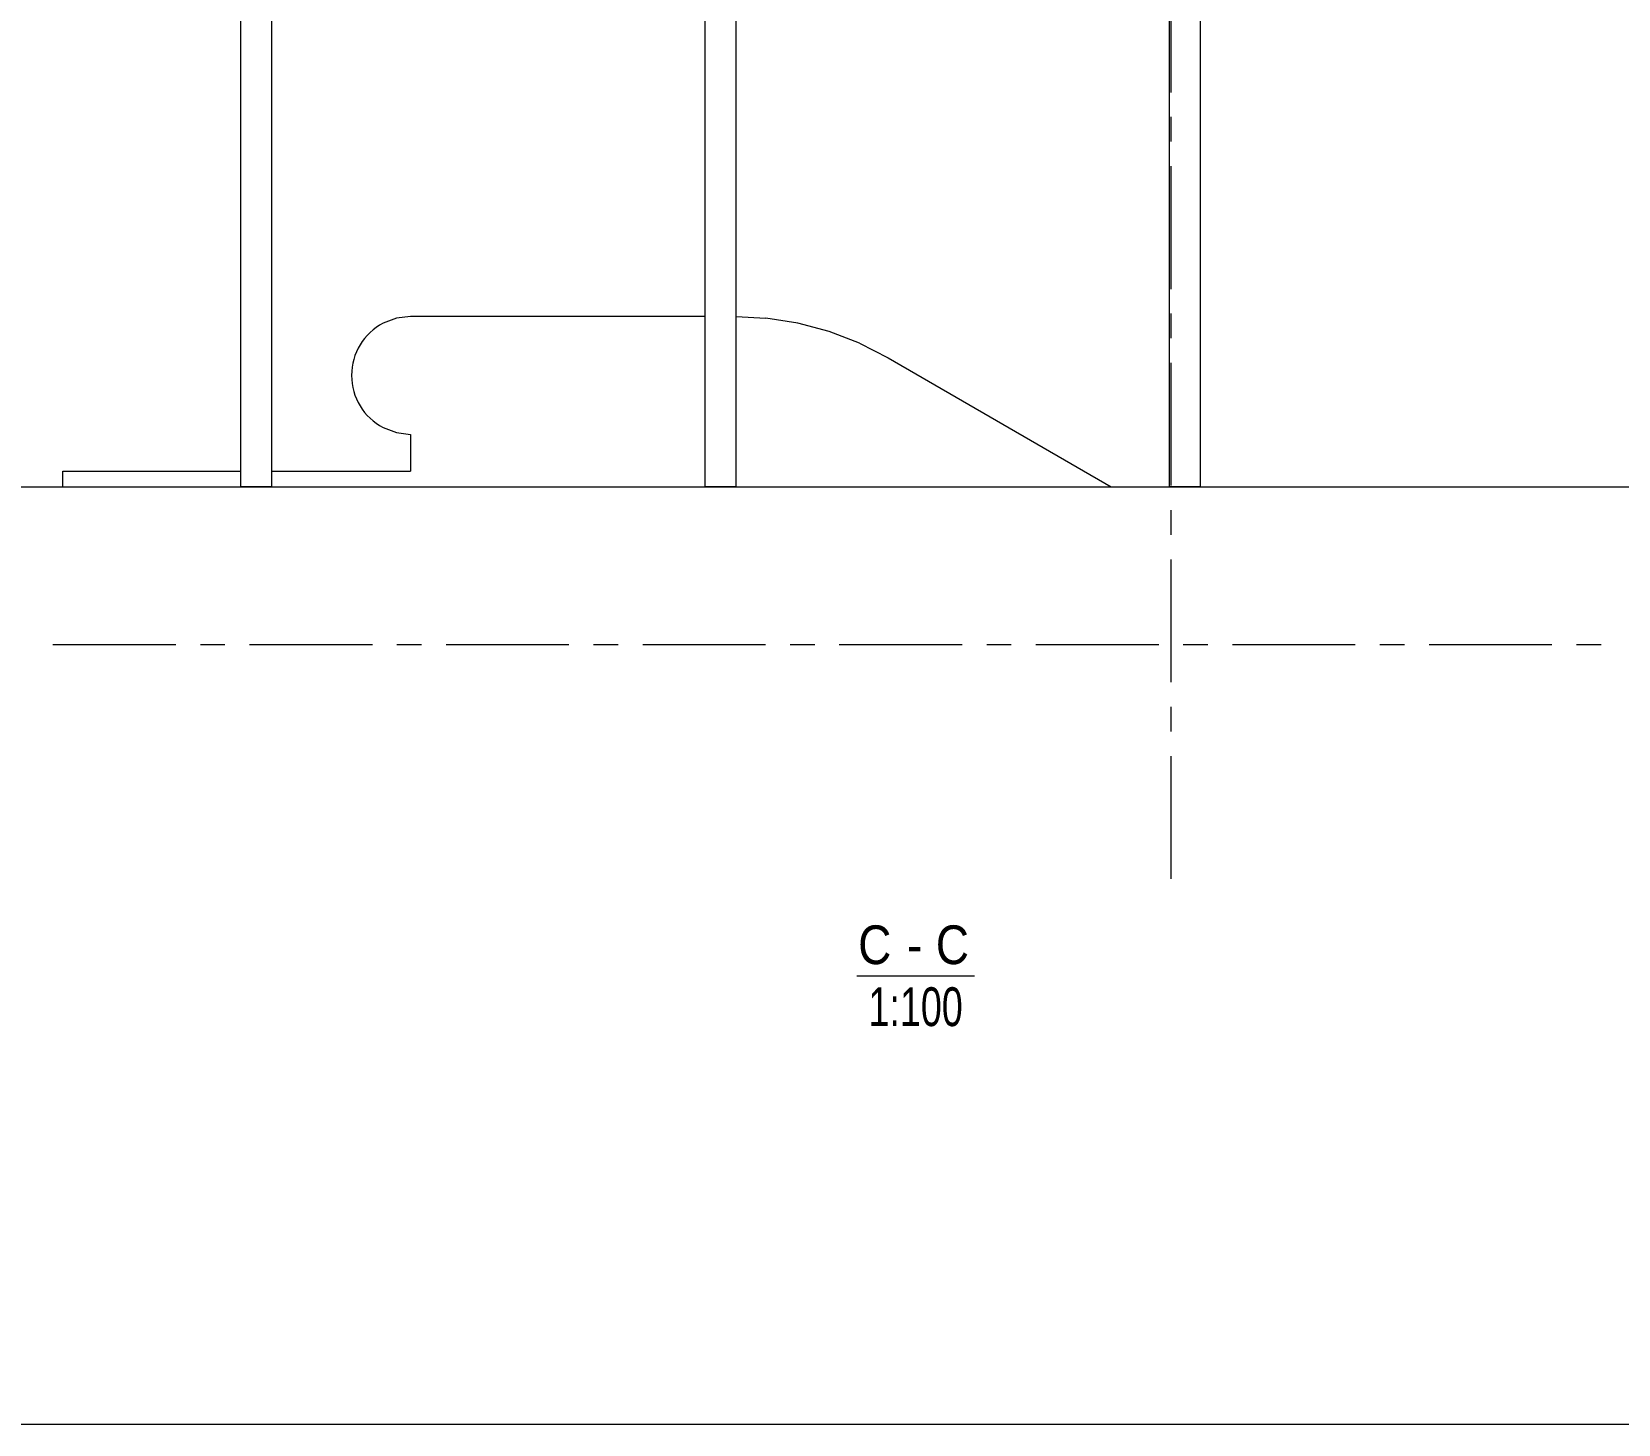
# Model space of a CAD drawing. Header units: millimetres. Extents: x -220592 to 404889, y -217665 to 38245.
# Drawn here: x -878.5 to -776, y -1594.5 to -1504.5 of the extents above; entities that cross this region are included whole.
import ezdxf

# ---------------------------------------------------------------- set-up
doc = ezdxf.new("R2010")
doc.units = ezdxf.units.MM
doc.linetypes.add('XKITLINE00', pattern=[0])
doc.layers.add('000 - 0_HIDE_OBJ_FRAMING_DEF_SUB_1', color=7, linetype='Continuous')
for name, color, linetype, lineweight in [('DrawingSheet', 7, 'Continuous', 0), ('OtherObjectType', 7, 'Continuous', 0), ('S-GRID', 7, 'Continuous', 0)]:
    doc.layers.add(name, color=color, linetype=linetype, lineweight=lineweight)
doc.styles.add('ARIAL', font='arial.ttf')
doc.styles.add('ARIAL_NARROW', font='ARIALN.TTF')

# ---------------------------------------------------------------- blocks, each defined once
blk = doc.blocks.new('*A3767')
at = {"layer": 'DrawingSheet', "color": 7, "linetype": 'XKITLINE00', "lineweight": 0}
blk.add_line((-211.572505, -185.374631), (1458.427495, -185.374631), dxfattribs=at)
blk = doc.blocks.new('*A5173')
at = {"layer": 'S-GRID', "color": 7, "linetype": 'XKITLINE00', "lineweight": 0}
for p, q in [((-65.982288, -124.823645), (-58.044788, -124.823645)), ((-56.457288, -124.823645), (-54.869788, -124.823645)), ((-53.282288, -124.823645), (-45.344788, -124.823645)), ((-43.757288, -124.823645), (-42.169788, -124.823645)), ((-40.582288, -124.823645), (-32.644788, -124.823645)), ((-31.057288, -124.823645), (-29.469788, -124.823645)), ((-27.882288, -124.823645), (-19.944788, -124.823645)), ((-18.357288, -124.823645), (-16.769788, -124.823645)), ((-15.182288, -124.823645), (-7.244788, -124.823645)), ((-5.657288, -124.823645), (-4.069788, -124.823645)), ((-2.482288, -124.823645), (5.455212, -124.823645)), ((7.042712, -124.823645), (8.630212, -124.823645)), ((10.217712, -124.823645), (18.155212, -124.823645)), ((19.742712, -124.823645), (21.330212, -124.823645)), ((22.917712, -124.823645), (30.855212, -124.823645)), ((32.442712, -124.823645), (34.030212, -124.823645))]:
    blk.add_line(p, q, dxfattribs=at)
blk = doc.blocks.new('*A5174')
at = {"layer": 'S-GRID', "color": 7, "linetype": 'XKITLINE00', "lineweight": 0}
for p, q in [((-65.982288, -135.023645), (-58.044788, -135.023645)), ((-56.457288, -135.023645), (-54.869788, -135.023645)), ((-53.282288, -135.023645), (-45.344788, -135.023645)), ((-43.757288, -135.023645), (-42.169788, -135.023645)), ((-40.582288, -135.023645), (-32.644788, -135.023645)), ((-31.057288, -135.023645), (-29.469788, -135.023645)), ((-27.882288, -135.023645), (-19.944788, -135.023645)), ((-18.357288, -135.023645), (-16.769788, -135.023645)), ((-15.182288, -135.023645), (-7.244788, -135.023645)), ((-5.657288, -135.023645), (-4.069788, -135.023645)), ((-2.482288, -135.023645), (5.455212, -135.023645)), ((7.042712, -135.023645), (8.630212, -135.023645)), ((10.217712, -135.023645), (18.155212, -135.023645)), ((19.742712, -135.023645), (21.330212, -135.023645)), ((22.917712, -135.023645), (30.855212, -135.023645)), ((32.442712, -135.023645), (34.030212, -135.023645))]:
    blk.add_line(p, q, dxfattribs=at)
blk = doc.blocks.new('*A5177')
at = {"layer": 'S-GRID', "color": 7, "linetype": 'XKITLINE00', "lineweight": 0}
for p, q in [((6.250232, -10.457145), (6.250232, -6.660345)), ((6.250232, -13.632145), (6.250232, -12.044645)), ((6.250232, -23.157145), (6.250232, -15.219645)), ((6.250232, -26.332145), (6.250232, -24.744645)), ((6.250232, -35.857145), (6.250232, -27.919645)), ((6.250232, -39.032145), (6.250232, -37.444645)), ((6.250232, -48.557145), (6.250232, -40.619645)), ((6.250232, -51.732145), (6.250232, -50.144645)), ((6.250232, -61.257145), (6.250232, -53.319645)), ((6.250232, -64.432145), (6.250232, -62.844645)), ((6.250232, -73.957145), (6.250232, -66.019645)), ((6.250232, -77.132145), (6.250232, -75.544645)), ((6.250232, -86.657145), (6.250232, -78.719645)), ((6.250232, -89.832145), (6.250232, -88.244645)), ((6.250232, -99.357145), (6.250232, -91.419645)), ((6.250232, -102.532145), (6.250232, -100.944645)), ((6.250232, -112.057145), (6.250232, -104.119645)), ((6.250232, -115.232145), (6.250232, -113.644645)), ((6.250232, -124.757145), (6.250232, -116.819645)), ((6.250232, -127.932145), (6.250232, -126.344645)), ((6.250232, -137.457145), (6.250232, -129.519645)), ((6.250232, -140.632145), (6.250232, -139.044645)), ((6.250232, -150.157145), (6.250232, -142.219645))]:
    blk.add_line(p, q, dxfattribs=at)
at = {"layer": 'S-GRID', "color": 7, "style": 'ARIAL', "width": 0.85}
blk.add_text('3.2', height=2, dxfattribs=at).set_placement((4.396228, -5.660345))
blk = doc.blocks.new('*A5181')
at = {"layer": '000 - 0_HIDE_OBJ_FRAMING_DEF_SUB_1', "color": 7, "linetype": 'XKITLINE00', "lineweight": 0}
blk.add_line((-114.449756, -124.823645), (136.393457, -124.823645), dxfattribs=at)
blk = doc.blocks.new('*A5182')
at = {"layer": '000 - 0_HIDE_OBJ_FRAMING_DEF_SUB_1', "color": 7, "linetype": 'XKITLINE00', "lineweight": 0}
for p, q in [((-43.792038, -113.934404), (-44.650802, -114.260126)), ((-42.880279, -113.823655), (-43.792038, -113.934404)), ((-23.850168, -113.823655), (-42.880279, -113.823655)), ((-21.850168, -113.832517), (-19.928677, -113.933223)), ((-17.861014, -114.26071), (-19.928677, -113.933223)), ((-15.838908, -114.80253), (-17.861014, -114.26071)), ((-13.884515, -115.552745), (-15.838908, -114.80253)), ((-13.884515, -115.552745), (-12.019244, -116.503137)), ((-12.019244, -116.503137), (2.391947, -124.823645)), ((-44.650802, -121.007176), (-43.792038, -121.332898)), ((-43.792038, -121.332898), (-42.880279, -121.443647)), ((-42.880279, -121.443647), (-42.880279, -123.823636)), ((-65.340275, -123.823636), (-53.850184, -123.823636)), ((-65.340275, -124.823645), (-65.340275, -123.823636)), ((-51.850184, -123.823636), (-42.880279, -123.823636))]:
    blk.add_line(p, q, dxfattribs=at)
blk.add_arc((-42.880096, -117.633651), 3.809996, 117.694213, 242.305787, dxfattribs=at)
blk = doc.blocks.new('*A5190')
at = {"layer": '000 - 0_HIDE_OBJ_FRAMING_DEF_SUB_1', "color": 7, "linetype": 'XKITLINE00', "lineweight": 0}
for p, q in [((-53.384543, -23.823645), (-53.3843, -23.823645)), ((-53.850184, -88.731141), (-53.850184, -86.323645)), ((-51.850184, -88.731141), (-51.850184, -86.323645)), ((-53.850184, -124.823645), (-53.850184, -90.274129)), ((-51.850184, -124.823645), (-51.850184, -90.274129)), ((-51.850184, -124.823645), (-53.850184, -124.823645))]:
    blk.add_line(p, q, dxfattribs=at)
blk = doc.blocks.new('*A5193')
at = {"layer": '000 - 0_HIDE_OBJ_FRAMING_DEF_SUB_1', "color": 7, "linetype": 'XKITLINE00', "lineweight": 0}
for p, q in [((-23.384543, -23.823645), (-23.3843, -23.823645)), ((-23.850168, -88.731141), (-23.850168, -86.323645)), ((-21.850168, -88.731141), (-21.850168, -86.323645)), ((-23.850168, -124.823645), (-23.850168, -90.274129)), ((-21.850168, -124.823645), (-21.850168, -90.274129)), ((-21.850168, -124.823645), (-23.850168, -124.823645))]:
    blk.add_line(p, q, dxfattribs=at)
blk = doc.blocks.new('*A5194')
at = {"layer": '000 - 0_HIDE_OBJ_FRAMING_DEF_SUB_1', "color": 7, "linetype": 'XKITLINE00', "lineweight": 0}
for p, q in [((6.615457, -23.823645), (6.6157, -23.823645)), ((6.150232, -124.823645), (6.150232, -93.623645)), ((8.150232, -124.823645), (8.150232, -93.623645)), ((8.150232, -124.823645), (6.150232, -124.823645))]:
    blk.add_line(p, q, dxfattribs=at)
blk = doc.blocks.new('*A16800')
at = {"layer": 'OtherObjectType', "color": 7, "linetype": 'XKITLINE00', "lineweight": 0}
blk.add_line((-14.046312, -156.407145), (-6.456712, -156.407145), dxfattribs=at)
at = {"layer": 'OtherObjectType', "color": 7, "width": 0.85}
for s, style, p in [('C', 'ARIAL', (-13.963548, -155.657145)), ('C', 'ARIAL', (-8.946702, -155.657145)), ('-', 'ARIAL', (-10.806321, -155.657145)), ('1:100', 'ARIAL_NARROW', (-13.296312, -159.657145))]:
    blk.add_text(s, height=2.5, dxfattribs=dict(at, style=style)).set_placement(p)

msp = doc.modelspace()

# ---------------------------------------------------------------- block references
at = {"color": 7, "lineweight": 0}
for name in ['*A3767', '*A5177', '*A5190', '*A5193', '*A5194', '*A5182', '*A5173', '*A5181', '*A5174', '*A16800']:
    msp.add_blockref(name, (-811.109, -1409.08), dxfattribs=at)

doc.saveas('drawing.dxf')
